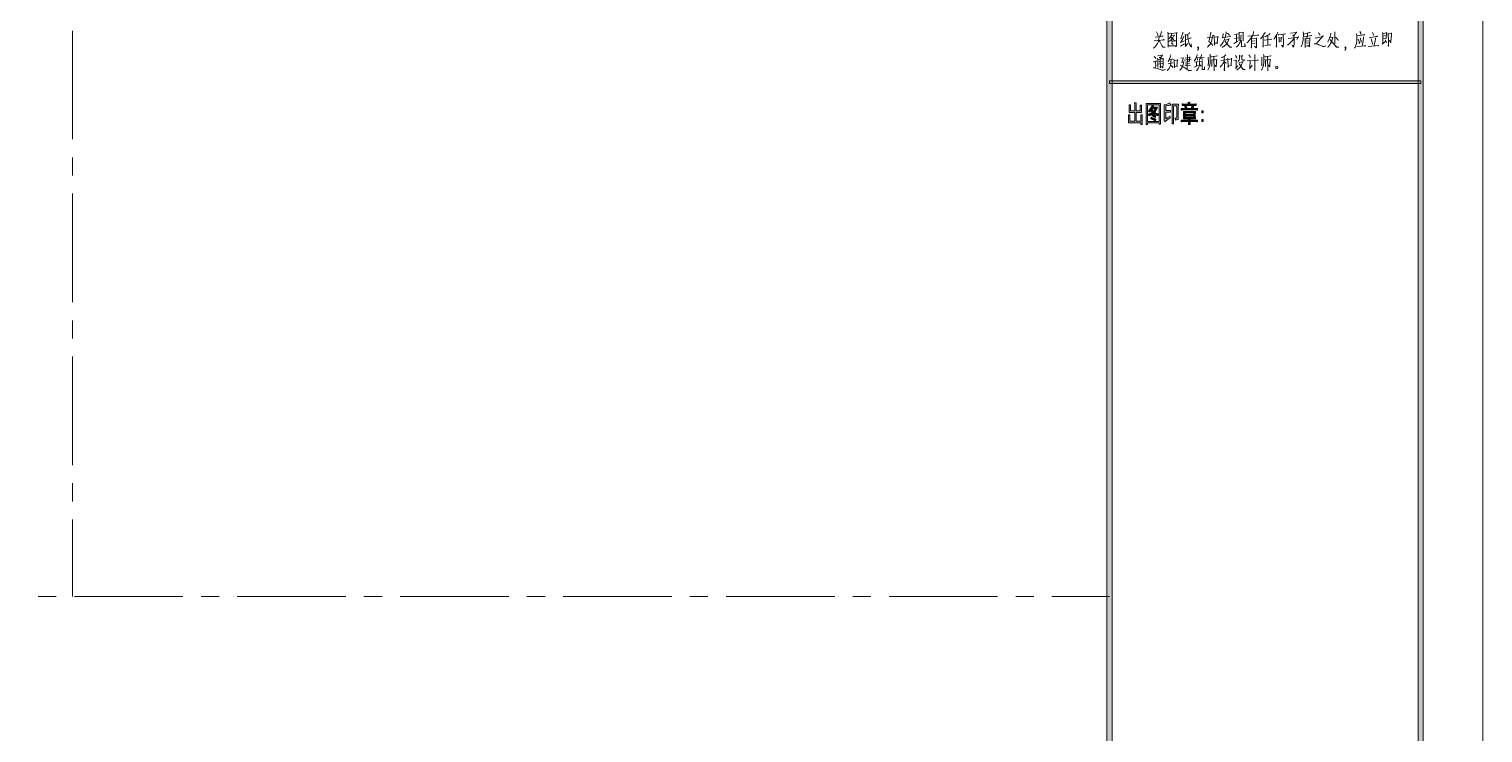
# Model space of a CAD drawing. Header units: millimetres. Extents: x 803 to 707111, y 130 to 2706464.
# Drawn here: x 679067 to 707111, y 2673467 to 2687046 of the extents above; entities that cross this region are included whole.
import ezdxf

# ---------------------------------------------------------------- set-up
doc = ezdxf.new("R2010")
doc.units = ezdxf.units.MM

msp = doc.modelspace()

# ---------------------------------------------------------------- hatches: boundary and pattern name
h = msp.add_hatch(color=0)
h.dxf.hatch_style = 2
h.paths.add_polyline_path([(699956, 2636390), (699856, 2636390), (699856, 2705264), (699956, 2705264)])
h = msp.add_hatch(color=0)
h.dxf.hatch_style = 2
h.paths.add_polyline_path([(705961, 2636340), (705861, 2636440), (705861, 2705214), (705961, 2705314)])
h = msp.add_hatch(color=0)
h.dxf.hatch_style = 2
h.paths.add_polyline_path([(699906, 2685997), (699906, 2686049), (705911, 2686049), (705911, 2685997)])
h = msp.add_hatch(color=0)
h.dxf.hatch_style = 2
h.paths.add_polyline_path([(700315, 2685582), (700314, 2685570), (700313, 2685549), (700313, 2685539), (700313, 2685467), (700393, 2685467), (700393, 2685573), (700393, 2685586), (700392, 2685611), (700391, 2685623), (700420, 2685623), (700419, 2685613), (700419, 2685587), (700419, 2685573), (700419, 2685467), (700500, 2685467), (700500, 2685534), (700500, 2685548), (700499, 2685571), (700498, 2685580), (700527, 2685580), (700526, 2685571), (700525, 2685547), (700525, 2685531), (700525, 2685483), (700525, 2685469), (700526, 2685445), (700527, 2685436), (700419, 2685436), (700419, 2685270), (700512, 2685270), (700512, 2685346), (700512, 2685360), (700511, 2685383), (700510, 2685393), (700539, 2685393), (700538, 2685383), (700537, 2685361), (700537, 2685348), (700537, 2685267), (700537, 2685249), (700538, 2685219), (700539, 2685207), (700512, 2685207), (700512, 2685240), (700271, 2685240), (700272, 2685251), (700273, 2685277), (700273, 2685292), (700273, 2685346), (700273, 2685361), (700272, 2685385), (700271, 2685394), (700300, 2685394), (700299, 2685385), (700298, 2685361), (700298, 2685346), (700298, 2685270), (700393, 2685270), (700393, 2685436), (700286, 2685436), (700287, 2685445), (700288, 2685467), (700288, 2685481), (700288, 2685537), (700288, 2685549), (700287, 2685571), (700286, 2685582)])
h = msp.add_hatch(color=0)
h.paths.add_polyline_path([(700894, 2685613), (700894, 2685590), (700893, 2685540), (700893, 2685513), (700893, 2685321), (700893, 2685293), (700894, 2685238), (700894, 2685211), (700867, 2685211), (700867, 2685234), (700642, 2685234), (700642, 2685207), (700615, 2685207), (700615, 2685235), (700616, 2685293), (700616, 2685323), (700616, 2685513), (700616, 2685540), (700615, 2685589), (700615, 2685613)])
h.paths.add_polyline_path([(700867, 2685265), (700867, 2685584), (700642, 2685584), (700642, 2685265)])
h = msp.add_hatch(color=0)
h.paths.add_polyline_path([(700755, 2685561), (700751, 2685555), (700744, 2685543), (700740, 2685537), (700831, 2685537), (700828, 2685529), (700819, 2685509), (700813, 2685498), (700807, 2685485), (700788, 2685458), (700775, 2685442), (700795, 2685428), (700835, 2685412), (700855, 2685409), (700850, 2685401), (700842, 2685384), (700839, 2685375), (700814, 2685385), (700772, 2685409), (700755, 2685424), (700735, 2685406), (700694, 2685381), (700671, 2685373), (700669, 2685381), (700662, 2685397), (700656, 2685403), (700678, 2685408), (700718, 2685427), (700736, 2685442), (700727, 2685453), (700713, 2685473), (700709, 2685481), (700703, 2685472), (700690, 2685454), (700683, 2685445), (700679, 2685452), (700668, 2685463), (700663, 2685467), (700675, 2685479), (700694, 2685508), (700702, 2685524), (700710, 2685539), (700722, 2685566), (700725, 2685577), (700732, 2685572), (700747, 2685564)])
h.paths.add_polyline_path([(700722, 2685503), (700733, 2685488), (700750, 2685466), (700758, 2685460), (700767, 2685469), (700783, 2685493), (700790, 2685508), (700725, 2685508)])
h = msp.add_hatch(color=0)
h.dxf.hatch_style = 2
h.paths.add_polyline_path([(701082, 2685333), (701069, 2685325), (701042, 2685308), (701029, 2685298), (701016, 2685289), (700988, 2685269), (700974, 2685257), (700969, 2685268), (700960, 2685286), (700955, 2685294), (700959, 2685297), (700963, 2685309), (700965, 2685319), (700965, 2685508), (700965, 2685534), (700964, 2685574), (700963, 2685587), (700971, 2685587), (700996, 2685592), (701015, 2685598), (701034, 2685602), (701061, 2685614), (701070, 2685622), (701075, 2685612), (701085, 2685593), (701092, 2685584), (701083, 2685581), (701061, 2685576), (701048, 2685573), (701035, 2685570), (701006, 2685565), (700992, 2685562), (700992, 2685474), (701024, 2685474), (701037, 2685474), (701065, 2685475), (701081, 2685476), (701081, 2685443), (701066, 2685444), (701038, 2685445), (701024, 2685445), (700992, 2685445), (700992, 2685312), (701021, 2685332), (701062, 2685361), (701073, 2685371), (701074, 2685361), (701079, 2685343)])
h = msp.add_hatch(color=0)
h.dxf.hatch_style = 2
h.paths.add_polyline_path([(701236, 2685595), (701236, 2685576), (701235, 2685538), (701235, 2685519), (701235, 2685344), (701235, 2685328), (701230, 2685308), (701226, 2685304), (701222, 2685300), (701199, 2685292), (701181, 2685288), (701180, 2685299), (701174, 2685319), (701169, 2685328), (701177, 2685328), (701192, 2685329), (701197, 2685330), (701202, 2685330), (701209, 2685339), (701209, 2685346), (701209, 2685564), (701142, 2685564), (701142, 2685215), (701116, 2685215), (701117, 2685237), (701117, 2685284), (701117, 2685308), (701117, 2685513), (701117, 2685534), (701117, 2685574), (701116, 2685595)])
h = msp.add_hatch(color=0)
h.dxf.hatch_style = 2
h.paths.add_polyline_path([(701551, 2685513), (701564, 2685513), (701591, 2685515), (701604, 2685516), (701604, 2685483), (701591, 2685484), (701564, 2685485), (701551, 2685485), (701339, 2685485), (701326, 2685485), (701300, 2685484), (701288, 2685483), (701288, 2685516), (701301, 2685515), (701327, 2685513), (701339, 2685513), (701485, 2685513), (701490, 2685531), (701496, 2685556), (701497, 2685564), (701504, 2685562), (701523, 2685558), (701534, 2685555), (701531, 2685550), (701525, 2685540), (701523, 2685534), (701520, 2685528), (701516, 2685518), (701515, 2685513)])
h = msp.add_hatch(color=0)
h.dxf.hatch_style = 2
h.paths.add_polyline_path([(701451, 2685636), (701455, 2685626), (701459, 2685608), (701461, 2685600), (701540, 2685600), (701550, 2685600), (701569, 2685601), (701579, 2685602), (701579, 2685570), (701569, 2685570), (701550, 2685571), (701542, 2685571), (701357, 2685571), (701344, 2685571), (701321, 2685570), (701310, 2685570), (701310, 2685602), (701324, 2685601), (701346, 2685600), (701355, 2685600), (701428, 2685600), (701428, 2685604), (701424, 2685620), (701421, 2685631), (701427, 2685632), (701442, 2685635)])
h = msp.add_hatch(color=0)
h.dxf.hatch_style = 2
h.paths.add_polyline_path([(701359, 2685553), (701365, 2685556), (701379, 2685561), (701388, 2685564), (701391, 2685555), (701400, 2685537), (701405, 2685528), (701397, 2685525), (701383, 2685520), (701377, 2685517), (701372, 2685527), (701363, 2685545)])
h = msp.add_hatch(color=0)
h.dxf.hatch_style = 2
h.paths.add_polyline_path([(700713, 2685346), (700743, 2685334), (700787, 2685315), (700802, 2685306), (700799, 2685299), (700792, 2685284), (700789, 2685276), (700761, 2685291), (700719, 2685311), (700704, 2685315), (700707, 2685323), (700711, 2685338)])
h = msp.add_hatch(color=0)
h.dxf.hatch_style = 2
h.paths.add_polyline_path([(700739, 2685402), (700762, 2685389), (700793, 2685373), (700801, 2685370), (700798, 2685362), (700792, 2685346), (700789, 2685337), (700766, 2685352), (700735, 2685370), (700727, 2685373), (700730, 2685379), (700736, 2685394)])
h = msp.add_hatch(color=0)
h.paths.add_polyline_path([(701564, 2685458), (701564, 2685439), (701563, 2685403), (701563, 2685385), (701563, 2685370), (701564, 2685335), (701564, 2685317), (701463, 2685317), (701463, 2685288), (701550, 2685288), (701562, 2685288), (701590, 2685289), (701605, 2685290), (701605, 2685257), (701591, 2685259), (701563, 2685260), (701550, 2685260), (701463, 2685260), (701463, 2685246), (701464, 2685219), (701464, 2685206), (701432, 2685206), (701433, 2685219), (701433, 2685246), (701433, 2685260), (701342, 2685260), (701331, 2685260), (701304, 2685259), (701288, 2685257), (701288, 2685290), (701303, 2685289), (701330, 2685288), (701340, 2685288), (701433, 2685288), (701433, 2685317), (701336, 2685317), (701337, 2685335), (701337, 2685370), (701337, 2685388), (701337, 2685405), (701337, 2685440), (701336, 2685458)])
h.paths.add_polyline_path([(701535, 2685400), (701535, 2685429), (701366, 2685429), (701366, 2685400)])
h.paths.add_polyline_path([(701535, 2685346), (701535, 2685373), (701366, 2685373), (701366, 2685346)])
h = msp.add_hatch(color=0)
h.dxf.hatch_style = 2
h.paths.add_polyline_path([(701717, 2685429), (701686, 2685429), (701686, 2685469), (701717, 2685469)])
h = msp.add_hatch(color=0)
h.dxf.hatch_style = 2
h.paths.add_polyline_path([(701717, 2685263), (701686, 2685263), (701686, 2685303), (701717, 2685303)])

# ---------------------------------------------------------------- linework, layer by layer
at = {"color": 0, "lineweight": 0}
for points in [[(707111, 2635190), (707111, 2706464), (606199, 2706464), (606199, 2635190)], [(699956, 2636390), (699856, 2636390), (699856, 2705264), (699956, 2705264)], [(705961, 2636340), (705861, 2636440), (705861, 2705214), (705961, 2705314)], [(703154, 2686306), (703148, 2686324), (703133, 2686332), (703119, 2686324), (703113, 2686306), (703119, 2686288), (703133, 2686281), (703148, 2686288)], [(699906, 2685997), (699906, 2686049), (705911, 2686049), (705911, 2685997)], [(700315, 2685582), (700314, 2685570), (700313, 2685549), (700313, 2685539), (700313, 2685467), (700393, 2685467), (700393, 2685573), (700393, 2685586), (700392, 2685611), (700391, 2685623), (700420, 2685623), (700419, 2685613), (700419, 2685587), (700419, 2685573), (700419, 2685467), (700500, 2685467), (700500, 2685534), (700500, 2685548), (700499, 2685571), (700498, 2685580), (700527, 2685580), (700526, 2685571), (700525, 2685547), (700525, 2685531), (700525, 2685483), (700525, 2685469), (700526, 2685445), (700527, 2685436), (700419, 2685436), (700419, 2685270), (700512, 2685270), (700512, 2685346), (700512, 2685360), (700511, 2685383), (700510, 2685393), (700539, 2685393), (700538, 2685383), (700537, 2685361), (700537, 2685348), (700537, 2685267), (700537, 2685249), (700538, 2685219), (700539, 2685207), (700512, 2685207), (700512, 2685240), (700271, 2685240), (700272, 2685251), (700273, 2685277), (700273, 2685292), (700273, 2685346), (700273, 2685361), (700272, 2685385), (700271, 2685394), (700300, 2685394), (700299, 2685385), (700298, 2685361), (700298, 2685346), (700298, 2685270), (700393, 2685270), (700393, 2685436), (700286, 2685436), (700287, 2685445), (700288, 2685467), (700288, 2685481), (700288, 2685537), (700288, 2685549), (700287, 2685571), (700286, 2685582)], [(700894, 2685613), (700894, 2685590), (700893, 2685540), (700893, 2685513), (700893, 2685321), (700893, 2685293), (700894, 2685238), (700894, 2685211), (700867, 2685211), (700867, 2685234), (700642, 2685234), (700642, 2685207), (700615, 2685207), (700615, 2685235), (700616, 2685293), (700616, 2685323), (700616, 2685513), (700616, 2685540), (700615, 2685589), (700615, 2685613)], [(700867, 2685265), (700867, 2685584), (700642, 2685584), (700642, 2685265)], [(700755, 2685561), (700751, 2685555), (700744, 2685543), (700740, 2685537), (700831, 2685537), (700828, 2685529), (700819, 2685509), (700813, 2685498), (700807, 2685485), (700788, 2685458), (700775, 2685442), (700795, 2685428), (700835, 2685412), (700855, 2685409), (700850, 2685401), (700842, 2685384), (700839, 2685375), (700814, 2685385), (700772, 2685409), (700755, 2685424), (700735, 2685406), (700694, 2685381), (700671, 2685373), (700669, 2685381), (700662, 2685397), (700656, 2685403), (700678, 2685408), (700718, 2685427), (700736, 2685442), (700727, 2685453), (700713, 2685473), (700709, 2685481), (700703, 2685472), (700690, 2685454), (700683, 2685445), (700679, 2685452), (700668, 2685463), (700663, 2685467), (700675, 2685479), (700694, 2685508), (700702, 2685524), (700710, 2685539), (700722, 2685566), (700725, 2685577), (700732, 2685572), (700747, 2685564)], [(700722, 2685503), (700733, 2685488), (700750, 2685466), (700758, 2685460), (700767, 2685469), (700783, 2685493), (700790, 2685508), (700725, 2685508)], [(701082, 2685333), (701069, 2685325), (701042, 2685308), (701029, 2685298), (701016, 2685289), (700988, 2685269), (700974, 2685257), (700969, 2685268), (700960, 2685286), (700955, 2685294), (700959, 2685297), (700963, 2685309), (700965, 2685319), (700965, 2685508), (700965, 2685534), (700964, 2685574), (700963, 2685587), (700971, 2685587), (700996, 2685592), (701015, 2685598), (701034, 2685602), (701061, 2685614), (701070, 2685622), (701075, 2685612), (701085, 2685593), (701092, 2685584), (701083, 2685581), (701061, 2685576), (701048, 2685573), (701035, 2685570), (701006, 2685565), (700992, 2685562), (700992, 2685474), (701024, 2685474), (701037, 2685474), (701065, 2685475), (701081, 2685476), (701081, 2685443), (701066, 2685444), (701038, 2685445), (701024, 2685445), (700992, 2685445), (700992, 2685312), (701021, 2685332), (701062, 2685361), (701073, 2685371), (701074, 2685361), (701079, 2685343)], [(701236, 2685595), (701236, 2685576), (701235, 2685538), (701235, 2685519), (701235, 2685344), (701235, 2685328), (701230, 2685308), (701226, 2685304), (701222, 2685300), (701199, 2685292), (701181, 2685288), (701180, 2685299), (701174, 2685319), (701169, 2685328), (701177, 2685328), (701192, 2685329), (701197, 2685330), (701202, 2685330), (701209, 2685339), (701209, 2685346), (701209, 2685564), (701142, 2685564), (701142, 2685215), (701116, 2685215), (701117, 2685237), (701117, 2685284), (701117, 2685308), (701117, 2685513), (701117, 2685534), (701117, 2685574), (701116, 2685595)], [(701551, 2685513), (701564, 2685513), (701591, 2685515), (701604, 2685516), (701604, 2685483), (701591, 2685484), (701564, 2685485), (701551, 2685485), (701339, 2685485), (701326, 2685485), (701300, 2685484), (701288, 2685483), (701288, 2685516), (701301, 2685515), (701327, 2685513), (701339, 2685513), (701485, 2685513), (701490, 2685531), (701496, 2685556), (701497, 2685564), (701504, 2685562), (701523, 2685558), (701534, 2685555), (701531, 2685550), (701525, 2685540), (701523, 2685534), (701520, 2685528), (701516, 2685518), (701515, 2685513)], [(701451, 2685636), (701455, 2685626), (701459, 2685608), (701461, 2685600), (701540, 2685600), (701550, 2685600), (701569, 2685601), (701579, 2685602), (701579, 2685570), (701569, 2685570), (701550, 2685571), (701542, 2685571), (701357, 2685571), (701344, 2685571), (701321, 2685570), (701310, 2685570), (701310, 2685602), (701324, 2685601), (701346, 2685600), (701355, 2685600), (701428, 2685600), (701428, 2685604), (701424, 2685620), (701421, 2685631), (701427, 2685632), (701442, 2685635)], [(701359, 2685553), (701365, 2685556), (701379, 2685561), (701388, 2685564), (701391, 2685555), (701400, 2685537), (701405, 2685528), (701397, 2685525), (701383, 2685520), (701377, 2685517), (701372, 2685527), (701363, 2685545)], [(700713, 2685346), (700743, 2685334), (700787, 2685315), (700802, 2685306), (700799, 2685299), (700792, 2685284), (700789, 2685276), (700761, 2685291), (700719, 2685311), (700704, 2685315), (700707, 2685323), (700711, 2685338)], [(700739, 2685402), (700762, 2685389), (700793, 2685373), (700801, 2685370), (700798, 2685362), (700792, 2685346), (700789, 2685337), (700766, 2685352), (700735, 2685370), (700727, 2685373), (700730, 2685379), (700736, 2685394)], [(701564, 2685458), (701564, 2685439), (701563, 2685403), (701563, 2685385), (701563, 2685370), (701564, 2685335), (701564, 2685317), (701463, 2685317), (701463, 2685288), (701550, 2685288), (701562, 2685288), (701590, 2685289), (701605, 2685290), (701605, 2685257), (701591, 2685259), (701563, 2685260), (701550, 2685260), (701463, 2685260), (701463, 2685246), (701464, 2685219), (701464, 2685206), (701432, 2685206), (701433, 2685219), (701433, 2685246), (701433, 2685260), (701342, 2685260), (701331, 2685260), (701304, 2685259), (701288, 2685257), (701288, 2685290), (701303, 2685289), (701330, 2685288), (701340, 2685288), (701433, 2685288), (701433, 2685317), (701336, 2685317), (701337, 2685335), (701337, 2685370), (701337, 2685388), (701337, 2685405), (701337, 2685440), (701336, 2685458)], [(701535, 2685400), (701535, 2685429), (701366, 2685429), (701366, 2685400)], [(701535, 2685346), (701535, 2685373), (701366, 2685373), (701366, 2685346)], [(701717, 2685429), (701686, 2685429), (701686, 2685469), (701717, 2685469)], [(701717, 2685263), (701686, 2685263), (701686, 2685303), (701717, 2685303)]]:
    msp.add_lwpolyline(points, close=True, dxfattribs=at)
for points in [[(679903, 2687014), (679903, 2684919)], [(700791, 2686890), (700941, 2686908), (700935, 2686910), (700911, 2686906)], [(700813, 2686992), (700829, 2686964), (700840, 2686941), (700840, 2686918)], [(700911, 2687002), (700911, 2686984), (700880, 2686901)], [(701033, 2686989), (701037, 2686956), (701041, 2686695), (701039, 2686722), (701184, 2686722), (701173, 2686725), (701153, 2686722)], [(701039, 2686956), (701210, 2686972), (701204, 2686979), (701200, 2686956), (701198, 2686728), (701196, 2686702), (701181, 2686722)], [(701096, 2686916), (701104, 2686913), (701161, 2686921), (701155, 2686929), (701129, 2686880), (701108, 2686855), (701090, 2686834), (701072, 2686816), (701051, 2686804)], [(701106, 2686954), (701106, 2686941), (701088, 2686903), (701066, 2686873), (701055, 2686860)], [(701322, 2686984), (701320, 2686969), (701303, 2686916), (701281, 2686862), (701275, 2686862), (701332, 2686877)], [(701344, 2686910), (701342, 2686898), (701314, 2686842), (701285, 2686791), (701279, 2686789), (701352, 2686816)], [(701367, 2686949), (701373, 2686923), (701375, 2686844), (701375, 2686778), (701373, 2686717), (701369, 2686710), (701418, 2686766)], [(701452, 2686977), (701446, 2686962), (701399, 2686934), (701375, 2686923)], [(701418, 2686939), (701420, 2686893), (701426, 2686850), (701428, 2686844), (701432, 2686819), (701436, 2686791), (701444, 2686761), (701456, 2686735), (701468, 2686717), (701481, 2686707), (701487, 2686700), (701483, 2686763), (701481, 2686704)], [(701898, 2686929), (701902, 2686913), (701894, 2686890), (701883, 2686837), (701874, 2686809), (701865, 2686783), (701861, 2686776), (701849, 2686755), (701833, 2686733), (701819, 2686720), (701806, 2686704), (701794, 2686697)], [(701861, 2686987), (701861, 2686974), (701845, 2686885), (701831, 2686832), (701825, 2686806), (701841, 2686794), (701863, 2686776), (701882, 2686755), (701890, 2686743), (701898, 2686730)], [(701923, 2686926), (701929, 2686888), (701930, 2686799), (701930, 2686737), (701926, 2686761), (701930, 2686776), (701995, 2686776), (701985, 2686776), (701998, 2686908), (702002, 2686898), (701929, 2686888)], [(702158, 2686992), (702160, 2686972), (702157, 2686962), (702146, 2686913), (702138, 2686880), (702128, 2686850), (702116, 2686822), (702102, 2686796), (702087, 2686771), (702071, 2686748), (702056, 2686730), (702044, 2686717)], [(702097, 2686962), (702099, 2686946), (702085, 2686875), (702081, 2686880), (702248, 2686906), (702238, 2686906), (702226, 2686903)], [(702185, 2686964), (702209, 2686944), (702217, 2686934), (702221, 2686926)], [(702390, 2686954), (702317, 2686939)], [(702441, 2686931), (702449, 2686923), (702445, 2686923), (702443, 2686885), (702441, 2686852), (702437, 2686827), (702433, 2686816), (702427, 2686796), (702417, 2686773), (702405, 2686748), (702388, 2686728), (702370, 2686710), (702352, 2686697)], [(702358, 2686944), (702356, 2686794)], [(702407, 2686987), (702411, 2686969), (702409, 2686898), (702409, 2686819), (702409, 2686832), (702409, 2686852)], [(702413, 2686972), (702492, 2686982), (702486, 2686989), (702484, 2686977), (702484, 2686850), (702484, 2686816), (702482, 2686832), (702484, 2686847)], [(702688, 2687002), (702688, 2686989), (702676, 2686946), (702663, 2686916), (702651, 2686895), (702628, 2686857), (702596, 2686816), (702573, 2686791), (702559, 2686778)], [(702578, 2686908), (702789, 2686929), (702777, 2686934)], [(702777, 2686934), (702761, 2686926)], [(702910, 2686989), (702903, 2686969), (702897, 2686959), (702873, 2686926), (702856, 2686901), (702840, 2686880), (702822, 2686860)], [(702869, 2686918), (702871, 2686695), (702867, 2686715), (702869, 2686740)], [(703007, 2686962), (703003, 2686954), (702987, 2686941), (702960, 2686926), (702932, 2686910), (702911, 2686901), (702901, 2686898)], [(702960, 2686923), (702960, 2686735)], [(703156, 2686989), (703154, 2686977), (703138, 2686941), (703117, 2686906), (703097, 2686877), (703080, 2686852)], [(703127, 2686921), (703129, 2686695), (703125, 2686715), (703129, 2686743)], [(703164, 2686939), (703170, 2686934), (703174, 2686936), (703300, 2686954), (703294, 2686956), (703276, 2686949)], [(703256, 2686941), (703259, 2686931), (703262, 2686796), (703262, 2686753), (703259, 2686725), (703259, 2686707), (703257, 2686695), (703223, 2686733), (703256, 2686700), (703259, 2686707)], [(703398, 2686967), (703518, 2686977), (703512, 2686984), (703457, 2686910)], [(703441, 2686931), (703459, 2686910), (703463, 2686906), (703469, 2686890)], [(703644, 2686992), (703650, 2686956), (703650, 2686939), (703648, 2686913), (703644, 2686880), (703642, 2686840), (703636, 2686804), (703630, 2686776), (703622, 2686748), (703614, 2686725), (703606, 2686704)], [(703781, 2686987), (703770, 2686979), (703652, 2686949)], [(703660, 2686898), (703809, 2686921), (703795, 2686923), (703785, 2686916)], [(703727, 2686964), (703727, 2686944), (703715, 2686860)], [(703876, 2686880), (703891, 2686870), (703894, 2686873), (704035, 2686908), (704029, 2686916), (703939, 2686811), (703937, 2686811), (703891, 2686763), (703872, 2686763), (703854, 2686758), (703872, 2686761), (703888, 2686763), (703900, 2686763), (703939, 2686748), (703943, 2686745), (703984, 2686728), (704023, 2686710), (704033, 2686704), (704078, 2686722), (704033, 2686710), (704015, 2686715)], [(703941, 2686979), (703955, 2686951), (703964, 2686939), (703966, 2686929)], [(704175, 2686969), (704174, 2686954), (704163, 2686903), (704151, 2686868), (704141, 2686842), (704128, 2686816), (704116, 2686796)], [(704251, 2686995), (704257, 2686982), (704255, 2686969), (704253, 2686758), (704251, 2686771), (704255, 2686799)], [(704796, 2686934), (704823, 2686941), (704831, 2686936), (704827, 2686936), (704680, 2686916), (704672, 2686956), (704680, 2686906), (704680, 2686865), (704676, 2686819), (704670, 2686781), (704664, 2686748), (704654, 2686717), (704644, 2686695), (704633, 2686679)], [(704735, 2687002), (704754, 2686964), (704755, 2686944)], [(704979, 2686977), (704996, 2686949), (705002, 2686934), (705004, 2686921)], [(705175, 2686977), (705179, 2686951), (705179, 2686875), (705179, 2686811), (705179, 2686804), (705177, 2686758), (705170, 2686753), (705236, 2686811), (705238, 2686814), (705224, 2686840), (705250, 2686796), (705254, 2686783)], [(705179, 2686959), (705256, 2686974), (705252, 2686979), (705242, 2686870), (705252, 2686870), (705183, 2686857)], [(705181, 2686910), (705228, 2686921)], [(705280, 2686969), (705285, 2686946), (705287, 2686824), (705287, 2686816), (705287, 2686710), (705283, 2686725), (705287, 2686753)], [(705287, 2686949), (705348, 2686964), (705346, 2686972), (705344, 2686934), (705342, 2686862), (705335, 2686816), (705334, 2686799), (705332, 2686789), (705301, 2686827), (705332, 2686796)], [(700866, 2686895), (700862, 2686862), (700856, 2686827), (700846, 2686791), (700835, 2686768), (700823, 2686748), (700803, 2686722), (700783, 2686700), (700762, 2686687), (700750, 2686679)], [(700768, 2686816), (700970, 2686840)], [(700868, 2686824), (700890, 2686783), (700913, 2686745), (700937, 2686700), (700980, 2686700), (700976, 2686700), (700937, 2686704), (700923, 2686728)], [(700968, 2686840), (700957, 2686842), (700941, 2686834)], [(701092, 2686888), (701098, 2686888), (701161, 2686822), (701184, 2686822), (701161, 2686827), (701151, 2686832)], [(701094, 2686781), (701120, 2686763), (701133, 2686750)], [(701102, 2686824), (701124, 2686806), (701135, 2686794)], [(701279, 2686715), (701357, 2686758)], [(701377, 2686844), (701481, 2686875), (701475, 2686877), (701456, 2686868)], [(701605, 2686634), (701613, 2686643), (701623, 2686667), (701623, 2686692), (701613, 2686704), (701603, 2686692), (701613, 2686679), (701623, 2686692)], [(701794, 2686880), (701894, 2686893)], [(702128, 2686837), (702138, 2686834), (702213, 2686850), (702207, 2686857), (702203, 2686840), (702189, 2686799), (702175, 2686773), (702157, 2686748), (702134, 2686728), (702111, 2686712), (702093, 2686702), (702079, 2686692)], [(702132, 2686811), (702138, 2686809), (702228, 2686700), (702268, 2686700), (702228, 2686704), (702211, 2686717)], [(702307, 2686773), (702315, 2686768), (702321, 2686773), (702386, 2686811)], [(702319, 2686865), (702390, 2686880)], [(702451, 2686827), (702456, 2686816), (702454, 2686811), (702451, 2686748), (702454, 2686733), (702456, 2686717), (702462, 2686710), (702468, 2686707), (702480, 2686704), (702511, 2686710), (702518, 2686712), (702523, 2686717), (702517, 2686768), (702521, 2686717), (702517, 2686712)], [(702643, 2686873), (702647, 2686862), (702645, 2686695), (702645, 2686679), (702643, 2686695), (702645, 2686712)], [(702647, 2686862), (702740, 2686873), (702740, 2686877), (702745, 2686873), (702740, 2686870), (702740, 2686692), (702738, 2686682), (702706, 2686715), (702738, 2686687)], [(702720, 2686819), (702649, 2686811)], [(702649, 2686763), (702720, 2686771)], [(702893, 2686832), (703042, 2686850), (703034, 2686852), (703013, 2686847)], [(702901, 2686728), (703021, 2686740), (703011, 2686743), (702997, 2686737)], [(703174, 2686888), (703178, 2686873), (703182, 2686791), (703180, 2686806), (703182, 2686809), (703223, 2686814), (703215, 2686814), (703225, 2686888), (703227, 2686880), (703219, 2686880), (703180, 2686873)], [(703465, 2686865), (703441, 2686832), (703414, 2686801), (703388, 2686773), (703366, 2686753), (703343, 2686735)], [(703361, 2686868), (703369, 2686865), (703554, 2686893), (703551, 2686901), (703522, 2686847)], [(703467, 2686880), (703467, 2686748), (703465, 2686728), (703463, 2686710), (703459, 2686700), (703455, 2686700), (703433, 2686735), (703457, 2686702)], [(703679, 2686873), (703685, 2686852), (703685, 2686692), (703683, 2686715), (703748, 2686725), (703742, 2686728), (703719, 2686722)], [(703683, 2686852), (703779, 2686870), (703773, 2686877), (703770, 2686860), (703766, 2686743), (703764, 2686702), (703752, 2686720)], [(703685, 2686811), (703744, 2686822)], [(703744, 2686781), (703685, 2686771)], [(704155, 2686877), (704220, 2686888), (704214, 2686893), (704210, 2686870), (704202, 2686837), (704194, 2686816), (704182, 2686789), (704171, 2686766), (704155, 2686740), (704143, 2686720), (704128, 2686702), (704119, 2686689)], [(704155, 2686842), (704285, 2686697), (704332, 2686700), (704330, 2686700), (704287, 2686702), (704265, 2686720)], [(704269, 2686885), (704273, 2686883), (704310, 2686842), (704320, 2686827)], [(704448, 2686634), (704456, 2686643), (704466, 2686667), (704466, 2686692), (704456, 2686704), (704446, 2686692), (704456, 2686679), (704466, 2686692)], [(704678, 2686712), (704851, 2686725), (704841, 2686728), (704817, 2686722)], [(704705, 2686852), (704727, 2686791), (704725, 2686763), (704723, 2686799)], [(704743, 2686880), (704763, 2686809), (704762, 2686789), (704760, 2686824)], [(704810, 2686895), (704810, 2686870), (704796, 2686783), (704784, 2686722)], [(704896, 2686707), (705104, 2686728), (705093, 2686730), (705071, 2686725)], [(704916, 2686880), (705081, 2686906), (705073, 2686906), (705049, 2686898)], [(704957, 2686860), (704977, 2686786), (704982, 2686766), (704982, 2686753)], [(705037, 2686880), (705037, 2686855), (705024, 2686786), (705008, 2686717)], [(700750, 2686413), (700815, 2686428), (700809, 2686433), (700803, 2686418), (700793, 2686395), (700791, 2686385), (700793, 2686373), (700799, 2686357), (700801, 2686339), (700795, 2686314), (700791, 2686299)], [(700770, 2686520), (700793, 2686489), (700799, 2686472)], [(700835, 2686484), (700841, 2686456), (700841, 2686342), (700841, 2686309), (700838, 2686327), (700841, 2686352)], [(700838, 2686530), (700931, 2686543), (700929, 2686548), (700893, 2686487), (700868, 2686507), (700895, 2686484), (700899, 2686474)], [(700841, 2686459), (700878, 2686464), (700915, 2686469), (700950, 2686472), (700945, 2686482), (700943, 2686403), (700941, 2686354), (700939, 2686314), (700937, 2686296), (700913, 2686327)], [(700858, 2686413), (700923, 2686426)], [(700858, 2686367), (700927, 2686382)], [(700888, 2686461), (700888, 2686398), (700890, 2686337), (700890, 2686334), (700890, 2686301), (700887, 2686319), (700890, 2686349)], [(701096, 2686456), (701092, 2686413), (701090, 2686385), (701086, 2686352), (701080, 2686332), (701072, 2686309), (701060, 2686288), (701045, 2686271), (701033, 2686258), (701020, 2686245)], [(701129, 2686393), (701039, 2686378)], [(701086, 2686551), (701088, 2686535), (701086, 2686525), (701060, 2686454), (701041, 2686421)], [(701063, 2686461), (701072, 2686459), (701129, 2686474)], [(701086, 2686354), (701116, 2686324), (701130, 2686306)], [(701151, 2686467), (701155, 2686433), (701159, 2686324), (701159, 2686296), (701157, 2686324), (701216, 2686332), (701208, 2686332), (701220, 2686461), (701224, 2686448), (701157, 2686436)], [(701283, 2686482), (701338, 2686489), (701330, 2686494), (701326, 2686474), (701303, 2686398), (701300, 2686403), (701344, 2686415), (701340, 2686421), (701332, 2686380), (701324, 2686345), (701314, 2686321), (701303, 2686301), (701287, 2686276), (701273, 2686258), (701263, 2686248)], [(701275, 2686347), (701295, 2686337), (701312, 2686329), (701336, 2686314), (701360, 2686296), (701393, 2686273), (701420, 2686258), (701424, 2686255), (701446, 2686240), (701497, 2686253), (701495, 2686253), (701448, 2686245), (701426, 2686253)], [(701350, 2686446), (701485, 2686464)], [(701358, 2686337), (701473, 2686347), (701467, 2686349), (701460, 2686345)], [(701369, 2686484), (701462, 2686500), (701454, 2686510), (701442, 2686415), (701448, 2686418), (701375, 2686408)], [(701369, 2686370), (701452, 2686382)], [(701407, 2686555), (701409, 2686538), (701407, 2686281), (701403, 2686299), (701407, 2686321)], [(701599, 2686553), (701599, 2686540), (701570, 2686479), (701558, 2686456), (701546, 2686441), (701538, 2686428)], [(701548, 2686312), (701623, 2686347)], [(701552, 2686408), (701617, 2686423)], [(701578, 2686492), (701643, 2686500)], [(701641, 2686439), (701643, 2686415), (701646, 2686382), (701641, 2686352), (701635, 2686321), (701627, 2686301), (701617, 2686283), (701603, 2686263), (701593, 2686248), (701586, 2686243)], [(701588, 2686413), (701588, 2686329)], [(701594, 2686492), (701603, 2686467), (701605, 2686459), (701605, 2686444)], [(701684, 2686553), (701682, 2686540), (701668, 2686505), (701652, 2686474), (701641, 2686454)], [(701646, 2686418), (701701, 2686428), (701695, 2686433), (701695, 2686418), (701692, 2686296), (701692, 2686278), (701696, 2686268), (701703, 2686263), (701710, 2686263), (701737, 2686266), (701741, 2686268), (701741, 2686319), (701737, 2686268)], [(701646, 2686365), (701670, 2686339), (701674, 2686329)], [(701664, 2686492), (701733, 2686500)], [(701684, 2686492), (701696, 2686464), (701698, 2686451)], [(701843, 2686555), (701853, 2686538), (701851, 2686543), (701851, 2686489), (701851, 2686487), (701851, 2686433), (701849, 2686398), (701845, 2686357), (701837, 2686324), (701825, 2686291), (701813, 2686268), (701802, 2686250)], [(701810, 2686507), (701814, 2686494), (701813, 2686489), (701814, 2686423), (701810, 2686337), (701808, 2686352), (701813, 2686367)], [(701871, 2686507), (701875, 2686510), (701993, 2686527), (701985, 2686530), (701971, 2686525)], [(701880, 2686461), (701883, 2686439), (701883, 2686382), (701882, 2686321), (701882, 2686329), (701883, 2686347)], [(701886, 2686444), (701979, 2686459), (701975, 2686464), (701973, 2686451), (701969, 2686373), (701967, 2686334), (701965, 2686319), (701943, 2686352), (701965, 2686327)], [(701923, 2686515), (701929, 2686240), (701924, 2686253), (701926, 2686266)], [(702122, 2686436), (702110, 2686408), (702095, 2686380), (702079, 2686354), (702063, 2686334), (702044, 2686312)], [(702173, 2686456), (702056, 2686431)], [(702154, 2686546), (702120, 2686520), (702085, 2686502), (702071, 2686494)], [(702122, 2686520), (702124, 2686240), (702120, 2686258), (702122, 2686283)], [(702124, 2686415), (702150, 2686393), (702160, 2686380)], [(702189, 2686484), (702193, 2686459), (702197, 2686332), (702199, 2686304), (702193, 2686329), (702262, 2686342), (702252, 2686342), (702262, 2686484), (702270, 2686474), (702195, 2686456)], [(702305, 2686431), (702360, 2686441), (702352, 2686451), (702350, 2686431), (702348, 2686296), (702338, 2686286), (702380, 2686339)], [(702336, 2686538), (702360, 2686502), (702364, 2686487)], [(702407, 2686400), (702486, 2686413), (702480, 2686421), (702472, 2686400), (702462, 2686375), (702451, 2686354), (702441, 2686337), (702425, 2686314), (702407, 2686294), (702388, 2686276), (702374, 2686263), (702362, 2686255)], [(702415, 2686543), (702417, 2686520), (702417, 2686494), (702413, 2686472), (702407, 2686448), (702399, 2686433), (702390, 2686421), (702380, 2686408)], [(702405, 2686378), (702409, 2686378), (702484, 2686266), (702523, 2686263), (702484, 2686271), (702474, 2686281)], [(702419, 2686522), (702474, 2686527), (702470, 2686535), (702463, 2686515), (702463, 2686497), (702463, 2686482), (702463, 2686464), (702466, 2686456), (702470, 2686448), (702478, 2686446), (702488, 2686444), (702503, 2686444), (702511, 2686446), (702517, 2686451)], [(702566, 2686433), (702622, 2686444), (702618, 2686448), (702614, 2686291), (702606, 2686281), (702661, 2686352)], [(702596, 2686548), (702612, 2686522), (702621, 2686510), (702624, 2686494)], [(702649, 2686433), (702781, 2686446), (702773, 2686448), (702757, 2686444)], [(702712, 2686555), (702714, 2686538), (702714, 2686240), (702712, 2686260), (702714, 2686286)], [(702877, 2686555), (702887, 2686538), (702885, 2686543), (702885, 2686489), (702885, 2686487), (702885, 2686433), (702883, 2686398), (702879, 2686357), (702871, 2686324), (702858, 2686291), (702846, 2686268), (702836, 2686250)], [(702844, 2686507), (702848, 2686494), (702846, 2686489), (702848, 2686423), (702844, 2686337), (702842, 2686352), (702846, 2686367)], [(702905, 2686507), (702910, 2686510), (703028, 2686527), (703019, 2686530), (703005, 2686525)], [(702913, 2686461), (702918, 2686439), (702918, 2686382), (702916, 2686321), (702916, 2686329), (702918, 2686347)], [(702919, 2686444), (703013, 2686459), (703009, 2686464), (703007, 2686451), (703003, 2686373), (703001, 2686334), (702999, 2686319), (702977, 2686352), (702999, 2686327)], [(702956, 2686515), (702962, 2686240), (702958, 2686253), (702960, 2686266)], [(700748, 2686299), (700764, 2686301), (700783, 2686299), (700809, 2686291), (700835, 2686286), (700874, 2686271), (700909, 2686258), (700935, 2686245), (700982, 2686263), (700935, 2686250), (700913, 2686255)], [(679903, 2684570), (679903, 2684220)], [(679903, 2683871), (679903, 2681776)], [(679903, 2681426), (679903, 2681077)], [(679903, 2680728), (679903, 2678633)], [(679903, 2678284), (679903, 2677935)], [(679903, 2677585), (679903, 2676098)], [(679591, 2676098), (679241, 2676098)], [(682035, 2676098), (679940, 2676098)], [(682733, 2676098), (682384, 2676098)], [(685178, 2676098), (683082, 2676098)], [(685876, 2676098), (685527, 2676098)], [(688321, 2676098), (686226, 2676098)], [(689019, 2676098), (688670, 2676098)], [(691464, 2676098), (689368, 2676098)], [(692162, 2676098), (691813, 2676098)], [(694607, 2676098), (692512, 2676098)], [(695305, 2676098), (694956, 2676098)], [(697750, 2676098), (695655, 2676098)], [(698448, 2676098), (698099, 2676098)], [(699906, 2676098), (698797, 2676098)]]:
    msp.add_lwpolyline(points, dxfattribs=at)

doc.saveas('drawing.dxf')
